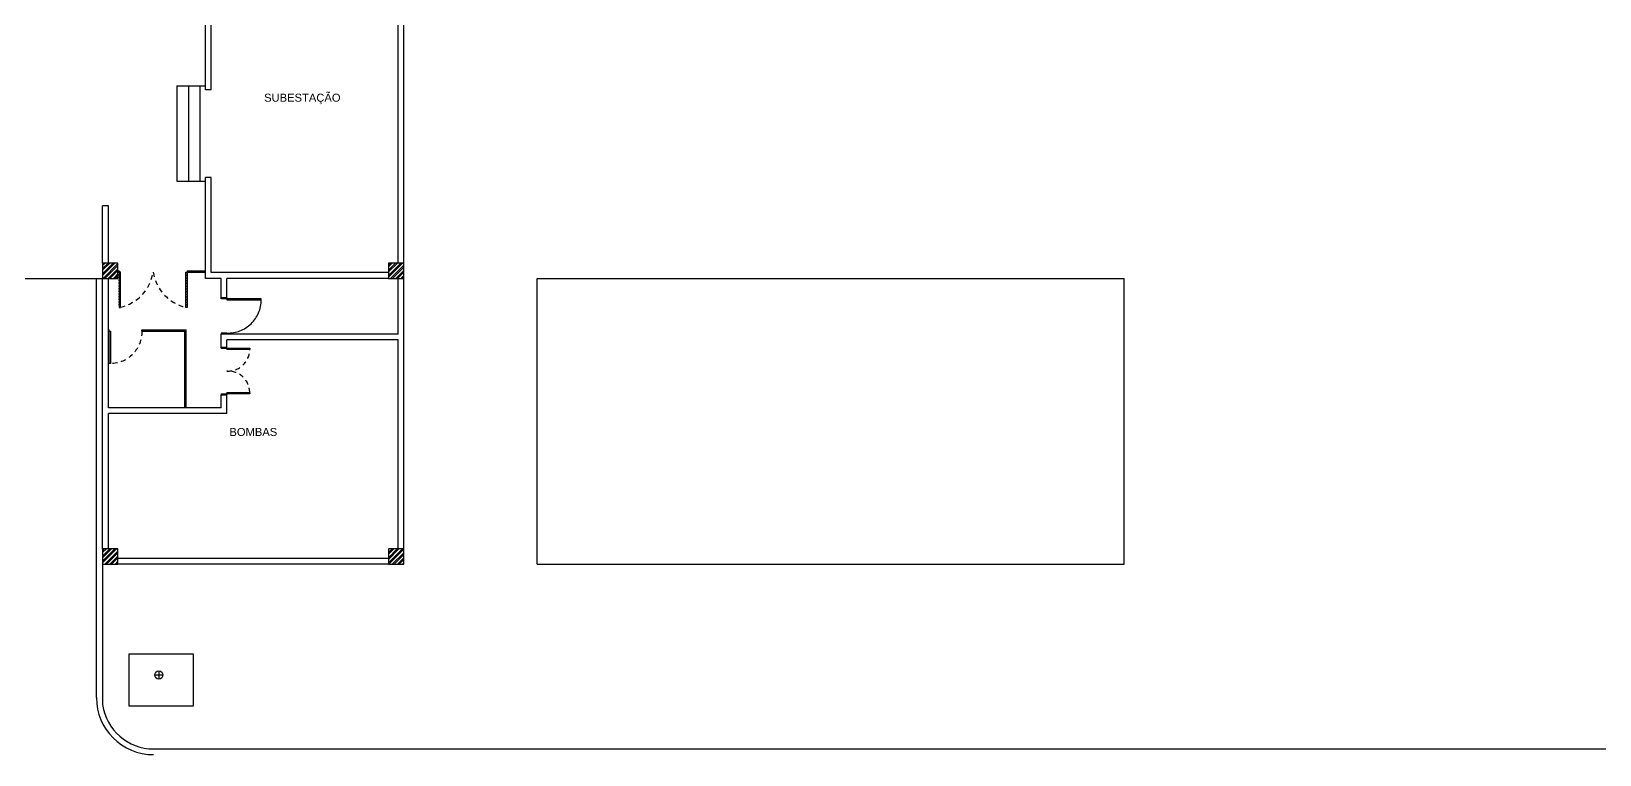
# Model space of a CAD drawing. Header units: millimetres. Extents: x 3165 to 3348, y 1853 to 2028.
# Drawn here: x 3267.38 to 3308.53, y 1893.68 to 1912.66 of the extents above; entities that cross this region are included whole.
import ezdxf

# ---------------------------------------------------------------- set-up
doc = ezdxf.new("R2010")
doc.units = ezdxf.units.MM
for name, pattern in [('ACAD_ISO04W100', [30, 24, -3, 0, -3]), ('DASHED', [19.05, 12.7, -6.35]), ('HIDDEN2', [4.7625, 3.175, -1.5875])]:
    doc.linetypes.add(name, pattern=pattern)
for name, color, linetype in [('Divisória', 6, 'Continuous'), ('Em Vista', 7, 'Continuous'), ('Janela', 2, 'Continuous'), ('Linha de Piso', 7, 'Continuous'), ('Parede', 5, 'Continuous'), ('Pilar', 7, 'Continuous'), ('Porta', 2, 'Continuous'), ('Texto', 6, 'Continuous')]:
    doc.layers.add(name, color=color, linetype=linetype)
doc.styles.add('Arial', font='arial.ttf', dxfattribs={"height": 0.15})
pattern_1 = [(45, (582.78078, 645.80131), (-0.067351921, 0.067351921), []), (45, (582.82568, 645.80131), (-0.067351921, 0.067351921), [])]

# ---------------------------------------------------------------- blocks, each defined once
blk = doc.blocks.new('A$C26A6701F')
at = {"layer": 'Porta', "ltscale": 0.5}
blk.add_lwpolyline([(0.025, 0.15), (0.055, 0.15), (0.055, 1.05), (0.025, 1.05)], close=True, dxfattribs=at)
for points in [[(0, 0.15), (0.025, 0.15), (0.025, 0), (0, 0)], [(0.95, 0.15), (0.925, 0.15), (0.925, 0), (0.95, 0)]]:
    blk.add_lwpolyline(points, dxfattribs=at)
at = {"layer": 'Porta', "color": 252, "linetype": 'DASHED', "ltscale": 0.3}
blk.add_arc((0.055, 0.18), 0.87, 358.058, 90, dxfattribs=at)
blk = doc.blocks.new('A$C492C26F3')
at = {"layer": 'Porta', "ltscale": 0.5}
blk.add_lwpolyline([(0.025, 0.035), (0.055, 0.035), (0.055, 0.885), (0.025, 0.885)], close=True, dxfattribs=at)
for points in [[(0, 0.035), (0.025, 0.035), (0.025, 0), (0, 0)], [(0.9, 0.035), (0.875, 0.035), (0.875, 0), (0.9, 0)]]:
    blk.add_lwpolyline(points, dxfattribs=at)
at = {"layer": 'Porta', "color": 252, "linetype": 'HIDDEN2', "ltscale": 0.04}
blk.add_arc((0.055, 0.064), 0.821, 357.9417, 90, dxfattribs=at)

msp = doc.modelspace()

# ---------------------------------------------------------------- hatches: boundary and pattern name
at = {"layer": 'Pilar', "linetype": 'HIDDEN2'}
h = msp.add_hatch(dxfattribs=at)
h.set_pattern_fill('ANSI32', color=256, scale=0.01)
h.set_pattern_definition(pattern_1)
h.paths.add_polyline_path([(3269.253, 1906.177), (3269.653, 1906.177), (3269.653, 1906.577), (3269.253, 1906.577)])
h = msp.add_hatch(dxfattribs=at)
h.set_pattern_fill('ANSI32', color=256, scale=0.01)
h.set_pattern_definition(pattern_1)
h.paths.add_polyline_path([(3276.753, 1906.177), (3277.153, 1906.177), (3277.153, 1906.577), (3276.753, 1906.577)])
h = msp.add_hatch(dxfattribs=at)
h.set_pattern_fill('ANSI32', color=256, scale=0.01)
h.set_pattern_definition(pattern_1)
h.paths.add_polyline_path([(3269.253, 1898.677), (3269.653, 1898.677), (3269.653, 1899.077), (3269.253, 1899.077)])
h = msp.add_hatch(dxfattribs=at)
h.set_pattern_fill('ANSI32', color=256, scale=0.01)
h.set_pattern_definition(pattern_1)
h.paths.add_polyline_path([(3276.753, 1898.677), (3277.153, 1898.677), (3277.153, 1899.077), (3276.753, 1899.077)])

# ---------------------------------------------------------------- linework, layer by layer
at = {"layer": 'Divisória', "color": 6, "linetype": 'HIDDEN2'}
for p, q in [((3271.503, 1906.377), (3271.953, 1906.377)), ((3271.503, 1906.342), (3271.953, 1906.342))]:
    msp.add_line(p, q, dxfattribs=at)
at = {"layer": 'Divisória', "linetype": 'ACAD_ISO04W100'}
for p, q in [((3270.303, 1904.827), (3271.443, 1904.827)), ((3270.303, 1904.792), (3270.303, 1904.827)), ((3270.303, 1904.792), (3271.413, 1904.792)), ((3271.413, 1902.777), (3271.413, 1904.792)), ((3271.443, 1902.777), (3271.443, 1904.827))]:
    msp.add_line(p, q, dxfattribs=at)
at = {"layer": 'Em Vista'}
for p, q in [((3269.729, 1906.327), (3269.673, 1906.327)), ((3269.729, 1906.257), (3269.673, 1906.257)), ((3271.428, 1906.327), (3271.483, 1906.327)), ((3271.428, 1906.257), (3271.483, 1906.257)), ((3271.503, 1906.332), (3271.503, 1906.387)), ((3271.573, 1906.332), (3271.573, 1906.387)), ((3271.643, 1906.332), (3271.643, 1906.387)), ((3271.713, 1906.332), (3271.713, 1906.387)), ((3271.783, 1906.332), (3271.783, 1906.387)), ((3271.853, 1906.332), (3271.853, 1906.387)), ((3271.923, 1906.332), (3271.923, 1906.387)), ((3269.729, 1906.187), (3269.673, 1906.187)), ((3269.729, 1906.117), (3269.673, 1906.117)), ((3269.729, 1906.047), (3269.673, 1906.047)), ((3269.729, 1905.977), (3269.673, 1905.977)), ((3269.729, 1905.907), (3269.673, 1905.907)), ((3269.729, 1905.837), (3269.673, 1905.837)), ((3271.428, 1906.187), (3271.483, 1906.187)), ((3271.428, 1906.117), (3271.483, 1906.117)), ((3271.428, 1906.047), (3271.483, 1906.047)), ((3271.428, 1905.977), (3271.483, 1905.977)), ((3271.428, 1905.907), (3271.483, 1905.907)), ((3271.428, 1905.837), (3271.483, 1905.837)), ((3269.729, 1905.767), (3269.673, 1905.767)), ((3269.729, 1905.697), (3269.673, 1905.697)), ((3269.729, 1905.627), (3269.673, 1905.627)), ((3269.729, 1905.557), (3269.673, 1905.557)), ((3269.729, 1905.487), (3269.673, 1905.487)), ((3271.428, 1905.767), (3271.483, 1905.767)), ((3271.428, 1905.697), (3271.483, 1905.697)), ((3271.428, 1905.627), (3271.483, 1905.627)), ((3271.428, 1905.557), (3271.483, 1905.557)), ((3271.428, 1905.487), (3271.483, 1905.487)), ((3270.621, 1895.768), (3270.839, 1895.768)), ((3270.727, 1895.874), (3270.727, 1895.654))]:
    msp.add_line(p, q, dxfattribs=at)
msp.add_lwpolyline([(3269.946, 1896.319), (3271.626, 1896.319), (3271.626, 1894.945), (3269.946, 1894.945)], close=True, dxfattribs=at)
msp.add_circle((3270.727, 1895.768), 0.106, dxfattribs=at)
at = {"layer": 'Janela'}
for p, q in [((3269.09, 1895.177), (3269.09, 1906.177)), ((3280.653, 1898.677), (3280.653, 1906.177)), ((3280.653, 1906.177), (3296.053, 1906.177)), ((3296.053, 1898.677), (3296.053, 1906.177)), ((3269.253, 1898.677), (3269.253, 1894.989)), ((3280.653, 1898.677), (3296.053, 1898.677)), ((3270.59, 1893.827), (3321.178, 1893.827))]:
    msp.add_line(p, q, dxfattribs=at)
for radius, start in [(1.5, 180), (1.35, 188.0164)]:
    msp.add_arc((3270.59, 1895.177), radius, start, 270, dxfattribs=at)
at = {"layer": 'Linha de Piso'}
for p, q in [((3271.203, 1911.227), (3271.203, 1908.727)), ((3271.203, 1911.227), (3271.953, 1911.227)), ((3271.503, 1911.227), (3271.503, 1908.727)), ((3271.803, 1911.227), (3271.803, 1908.727)), ((3271.203, 1908.727), (3271.953, 1908.727)), ((3266.953, 1906.177), (3269.253, 1906.177))]:
    msp.add_line(p, q, dxfattribs=at)
at = {"layer": 'Parede'}
for p, q in [((3271.953, 1911.127), (3271.953, 1915.327)), ((3272.103, 1911.127), (3272.103, 1913.677)), ((3277.003, 1906.577), (3277.003, 1913.677)), ((3277.153, 1906.577), (3277.153, 1913.677)), ((3272.103, 1911.127), (3271.953, 1911.127)), ((3272.103, 1908.827), (3271.953, 1908.827)), ((3271.953, 1906.177), (3271.953, 1908.827)), ((3272.103, 1906.327), (3272.103, 1908.827)), ((3269.403, 1908.077), (3269.253, 1908.077)), ((3269.253, 1906.577), (3269.253, 1908.077)), ((3269.403, 1906.577), (3269.403, 1908.077)), ((3276.753, 1906.327), (3272.103, 1906.327)), ((3269.253, 1899.077), (3269.253, 1906.177)), ((3269.403, 1902.777), (3269.403, 1906.177)), ((3272.363, 1906.177), (3271.953, 1906.177)), ((3272.363, 1905.667), (3272.363, 1906.177)), ((3276.753, 1906.177), (3272.513, 1906.177)), ((3272.513, 1905.667), (3272.513, 1906.177)), ((3277.003, 1904.717), (3277.003, 1906.177)), ((3277.153, 1899.077), (3277.153, 1906.177)), ((3272.363, 1904.37), (3272.363, 1904.717)), ((3277.003, 1904.717), (3272.513, 1904.717)), ((3272.363, 1904.37), (3272.513, 1904.37)), ((3272.513, 1904.37), (3272.513, 1904.567)), ((3277.003, 1904.567), (3272.513, 1904.567)), ((3277.003, 1899.077), (3277.003, 1904.567)), ((3272.363, 1902.777), (3272.363, 1903.12)), ((3272.363, 1903.12), (3272.513, 1903.12)), ((3272.513, 1902.627), (3272.513, 1903.12)), ((3269.403, 1899.077), (3269.403, 1902.627)), ((3276.753, 1898.827), (3269.653, 1898.827)), ((3276.753, 1898.677), (3269.653, 1898.677))]:
    msp.add_line(p, q, dxfattribs=at)
at = {"layer": 'Parede', "linetype": 'Continuous'}
for p, q in [((3272.513, 1905.667), (3272.363, 1905.667)), ((3272.513, 1904.717), (3272.363, 1904.717)), ((3272.363, 1902.777), (3269.403, 1902.777)), ((3272.513, 1902.627), (3269.403, 1902.627))]:
    msp.add_line(p, q, dxfattribs=at)
at = {"layer": 'Parede', "ltscale": 0.01}
for points in [[(3269.253, 1906.177), (3269.653, 1906.177), (3269.653, 1906.577), (3269.253, 1906.577)], [(3276.753, 1906.177), (3277.153, 1906.177), (3277.153, 1906.577), (3276.753, 1906.577)]]:
    msp.add_lwpolyline(points, close=True, dxfattribs=at)
at = {"layer": 'Parede'}
for points in [[(3269.253, 1898.677), (3269.653, 1898.677), (3269.653, 1899.077), (3269.253, 1899.077)], [(3276.753, 1898.677), (3277.153, 1898.677), (3277.153, 1899.077), (3276.753, 1899.077)]]:
    msp.add_lwpolyline(points, close=True, dxfattribs=at)
at = {"layer": 'Porta', "color": 6, "linetype": 'HIDDEN2'}
for p, q in [((3269.653, 1906.377), (3269.683, 1906.377)), ((3269.683, 1906.342), (3269.653, 1906.342)), ((3269.683, 1906.377), (3269.683, 1906.342)), ((3269.683, 1906.342), (3269.683, 1905.417)), ((3269.718, 1906.342), (3269.683, 1906.342)), ((3269.718, 1905.417), (3269.718, 1906.342)), ((3271.438, 1905.417), (3271.438, 1906.342)), ((3271.438, 1906.342), (3271.473, 1906.342)), ((3271.473, 1906.377), (3271.473, 1906.342)), ((3271.473, 1906.377), (3271.503, 1906.377)), ((3271.473, 1906.342), (3271.503, 1906.342)), ((3271.473, 1906.342), (3271.473, 1905.417)), ((3269.683, 1905.417), (3269.718, 1905.417)), ((3271.473, 1905.417), (3271.438, 1905.417))]:
    msp.add_line(p, q, dxfattribs=at)
at = {"layer": 'Porta', "linetype": 'ACAD_ISO04W100'}
for p, q in [((3272.363, 1904.345), (3272.363, 1904.37)), ((3272.363, 1904.345), (3272.513, 1904.345)), ((3272.513, 1904.345), (3272.513, 1904.37)), ((3272.363, 1903.145), (3272.363, 1903.12)), ((3272.363, 1903.145), (3272.513, 1903.145)), ((3272.513, 1903.145), (3272.513, 1903.12))]:
    msp.add_line(p, q, dxfattribs=at)
at = {"layer": 'Porta'}
for p, q in [((3272.513, 1904.315), (3272.513, 1904.345)), ((3272.513, 1904.345), (3273.113, 1904.345)), ((3272.513, 1904.315), (3273.113, 1904.315)), ((3273.113, 1904.345), (3273.113, 1904.315)), ((3273.113, 1903.175), (3272.513, 1903.175)), ((3272.513, 1903.145), (3272.513, 1903.175)), ((3273.113, 1903.145), (3272.513, 1903.145)), ((3273.113, 1903.175), (3273.113, 1903.145))]:
    msp.add_line(p, q, dxfattribs=at)
at = {"layer": 'Porta', "color": 252, "linetype": 'HIDDEN2', "ltscale": 0.04}
for centre, radius, start, end in [((3269.467, 1906.513), 1.124, 282.9165, 351.2544), ((3271.69, 1906.513), 1.124, 188.7456, 257.0835), ((3272.542, 1904.315), 0.571, 267.0624, 0), ((3272.542, 1903.175), 0.571, 360, 92.9376)]:
    msp.add_arc(centre, radius, start, end, dxfattribs=at)

# ---------------------------------------------------------------- block references
at = {"layer": 'Porta', "rotation": 270}
msp.add_blockref('A$C26A6701F', (3272.363, 1905.667), dxfattribs=at)
at = {"layer": 'Porta', "xscale": -1, "rotation": 180}
msp.add_blockref('A$C492C26F3', (3269.403, 1904.827), dxfattribs=at)

# ---------------------------------------------------------------- texts
at = {"layer": 'Texto', "char_height": 0.21, "width": 1.29905, "attachment_point": 1, "style": 'Arial'}
for s, insert in [('SUBESTAÇÃO', (3273.49, 1911.024)), ('BOMBAS', (3272.579, 1902.251))]:
    msp.add_mtext(s, dxfattribs=dict(at, insert=insert))

doc.saveas('drawing.dxf')
